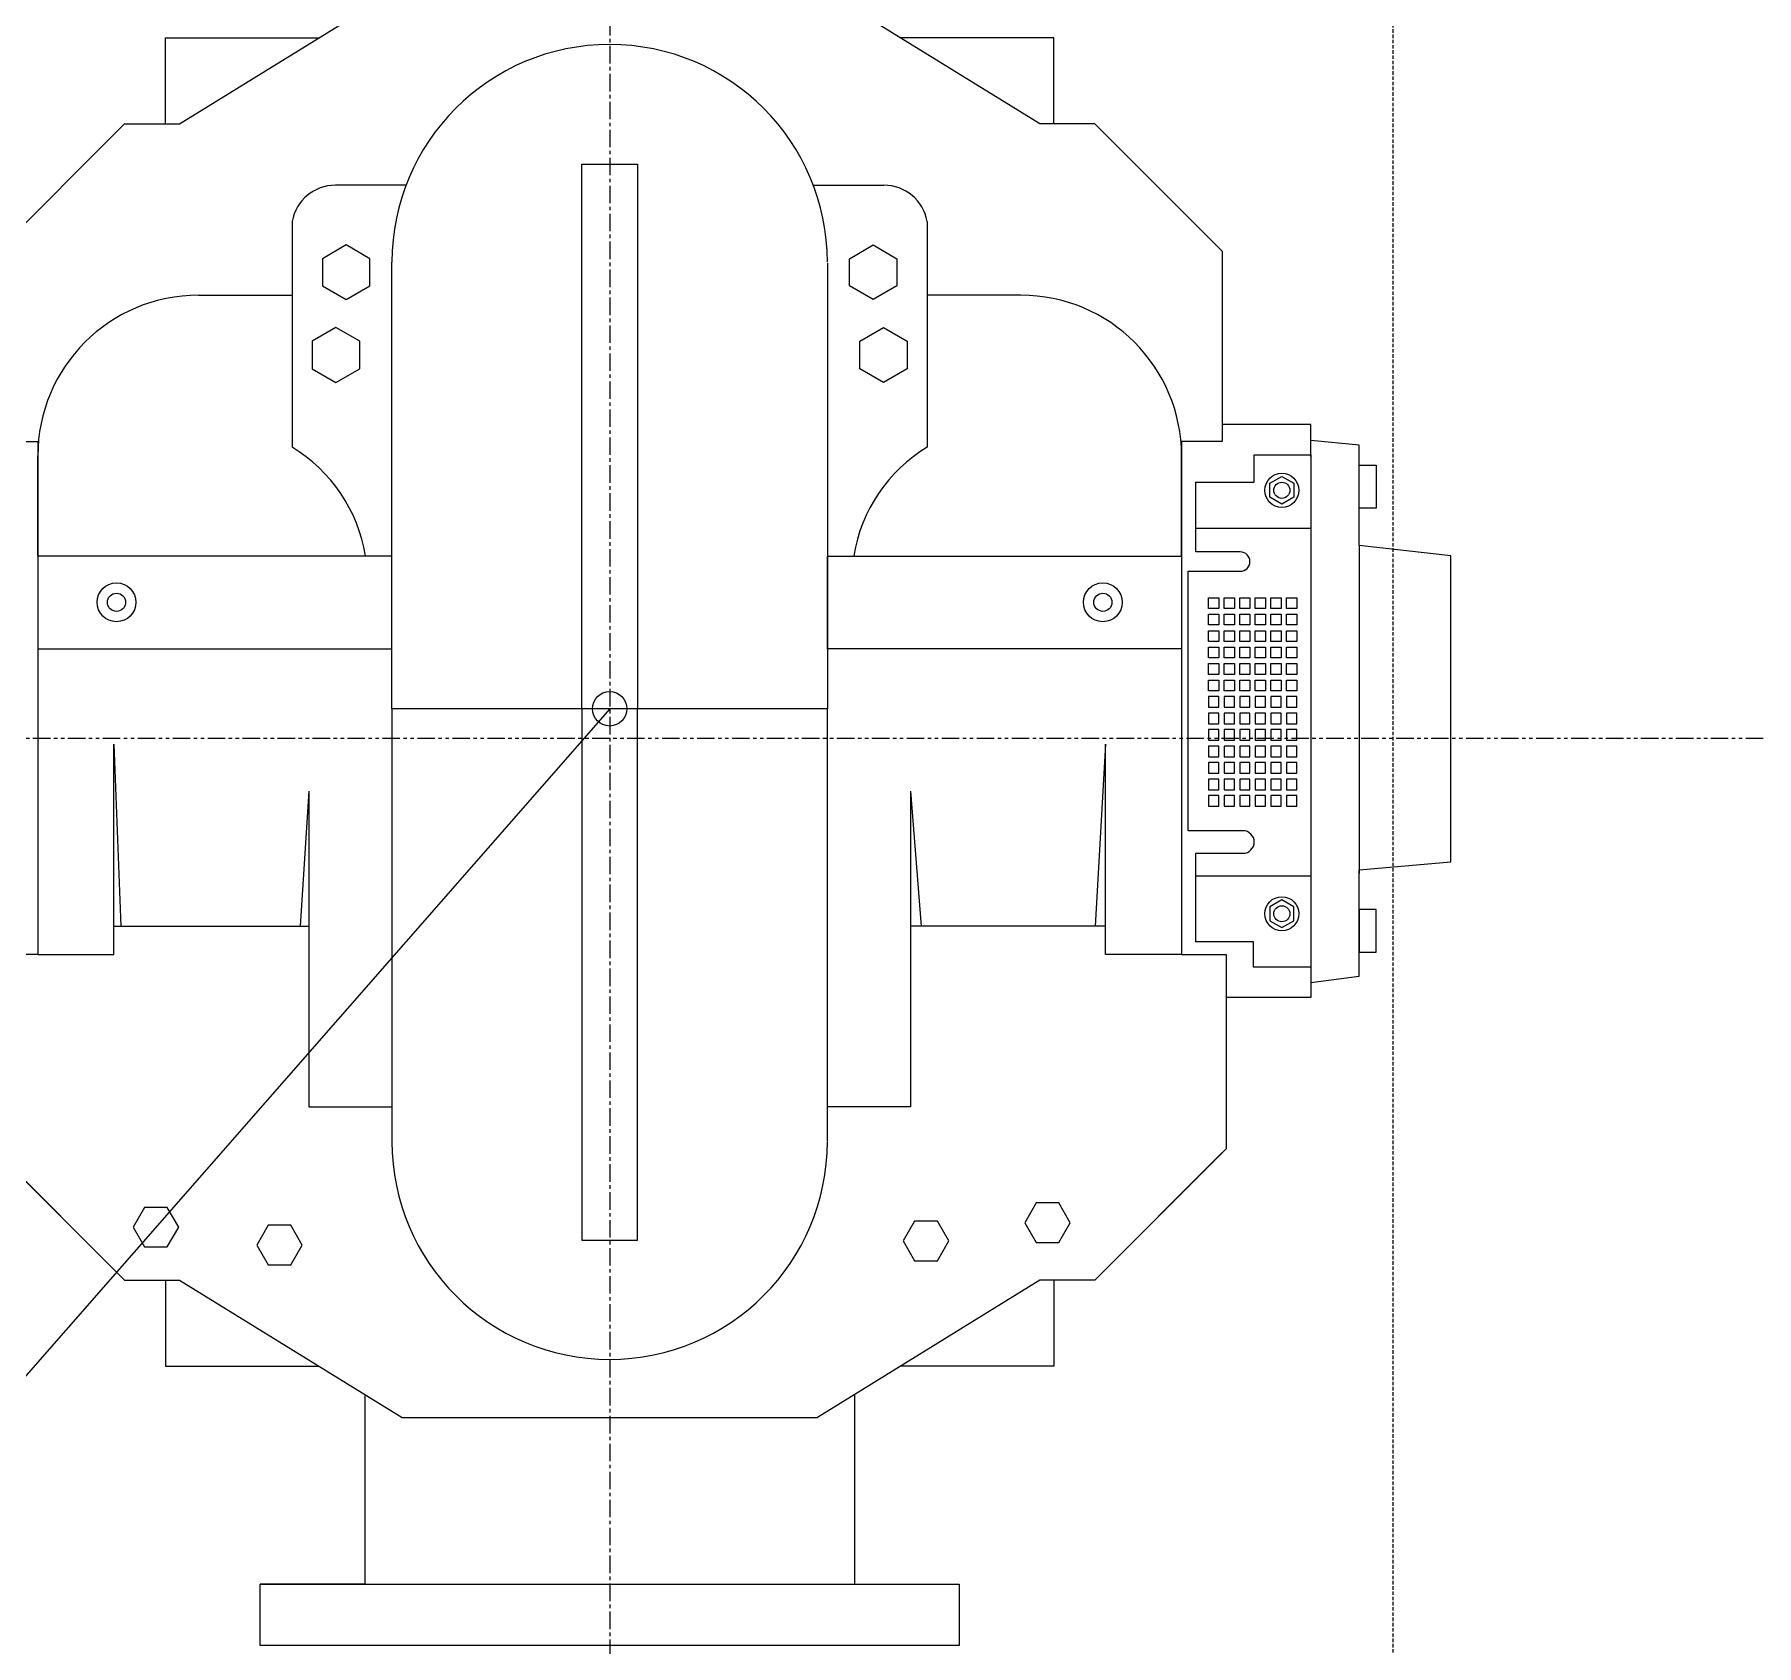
# Model space of a CAD drawing. Header units: inches. Extents: x 0 to 235202, y 0 to 361577.
# Drawn here: x 170330 to 171561, y 130742 to 131894 of the extents above; entities that cross this region are included whole.
import ezdxf
from ezdxf.enums import TextEntityAlignment as Align

# ---------------------------------------------------------------- set-up
doc = ezdxf.new("R2010")
doc.units = ezdxf.units.IN
doc.header["$MEASUREMENT"] = 0
for name, pattern in [('CENTER', [2, 1.25, -0.25, 0.25, -0.25]), ('HIDDEN', [0.375, 0.25, -0.125]), ('PHANTOM2', [1.25, 0.625, -0.125, 0.125, -0.125, 0.125, -0.125])]:
    doc.linetypes.add(name, pattern=pattern)
doc.layers.add('.5', color=8, linetype='Continuous', lineweight=0)
doc.layers.add('DIM', color=251, linetype='Continuous', lineweight=0)
for name, color, linetype in [('GRID_TXT45', 4, 'Continuous'), ('M-X-BKGD', 8, 'Continuous'), ('WINDOW ELEV', 3, 'Continuous')]:
    doc.layers.add(name, color=color, linetype=linetype)
doc.styles.add('SIMPLEX', font='simplex.shx')

# ---------------------------------------------------------------- blocks, each defined once
blk = doc.blocks.new('FLOOR PLAN REV 2')
at = {"layer": '.5', "color": 8, "linetype": 'CENTER', "ltscale": 10}
blk.add_line((96266.6, 246052.8), (96266.6, 222708.1), dxfattribs=at)
at = {"color": 8, "linetype": 'PHANTOM2', "ltscale": 20}
blk.add_line((100766.6, 231217.3), (74313.2, 231217.3), dxfattribs=at)
at = {"layer": 'DIM', "color": 8, "linetype": 'HIDDEN', "lineweight": 25, "ltscale": 10}
blk.add_line((96826.8, 230544.7), (96826.8, 231892.2), dxfattribs=at)
at = {"layer": 'DIM', "color": 8, "linetype": 'Continuous'}
for p, q in [((95958.9, 231657.1), (96118.1, 231755.3)), ((96574.2, 231657.1), (96415.1, 231755.3)), ((95948.9, 231657.1), (95948.9, 231718.5)), ((95948.9, 231718.5), (96058.6, 231718.5)), ((96584.3, 231718.5), (96474.6, 231718.5)), ((96584.3, 231657.1), (96584.3, 231718.5)), ((95828.5, 231565.9), (95919.6, 231657.1)), ((95919.6, 231657.1), (95958.9, 231657.1)), ((95919.6, 231657.1), (95948.9, 231657.1)), ((96613.5, 231657.1), (96574.2, 231657.1)), ((96613.5, 231657.1), (96584.3, 231657.1)), ((96704.6, 231565.9), (96613.5, 231657.1)), ((96246.7, 231628.3), (96286.5, 231628.3)), ((96246.7, 231238.6), (96246.7, 231628.3)), ((96286.5, 231628.3), (96286.5, 231238.6)), ((96120.9, 231613.2), (96070.5, 231613.2)), ((96412.2, 231613.2), (96462.7, 231613.2)), ((96039.6, 231587.2), (96039.6, 231425.8)), ((96493.6, 231587.2), (96493.6, 231425.8)), ((96078.2, 231570.4), (96061.2, 231560.6)), ((96095.1, 231560.6), (96078.2, 231570.4)), ((96438, 231560.6), (96455, 231570.4)), ((96455, 231570.4), (96472, 231560.6)), ((96704.6, 231565.9), (96704.6, 231429.8)), ((96061.2, 231560.6), (96061.2, 231541.1)), ((96095.1, 231541.1), (96095.1, 231560.6)), ((96110.9, 231238.6), (96110.9, 231558.1)), ((96422.3, 231557.5), (96422.3, 231238.6)), ((96438, 231541.1), (96438, 231560.6)), ((96472, 231560.6), (96472, 231541.1)), ((96061.2, 231541.1), (96078.2, 231531.3)), ((96078.2, 231531.3), (96095.1, 231541.1)), ((96455, 231531.3), (96438, 231541.1)), ((96472, 231541.1), (96455, 231531.3)), ((95972.6, 231534.5), (96039.6, 231534.5)), ((96560.6, 231534.5), (96493.6, 231534.5)), ((96070.8, 231511.3), (96053.8, 231501.5)), ((96087.8, 231501.5), (96070.8, 231511.3)), ((96445.4, 231501.5), (96462.4, 231511.3)), ((96462.4, 231511.3), (96479.3, 231501.5)), ((96053.8, 231501.5), (96053.8, 231481.9)), ((96087.8, 231481.9), (96087.8, 231501.5)), ((96445.4, 231481.9), (96445.4, 231501.5)), ((96479.3, 231501.5), (96479.3, 231481.9)), ((96053.8, 231481.9), (96070.8, 231472.1)), ((96070.8, 231472.1), (96087.8, 231481.9)), ((96462.4, 231472.1), (96445.4, 231481.9)), ((96479.3, 231481.9), (96462.4, 231472.1)), ((96768.1, 231442.1), (96704.6, 231442.1)), ((96768.1, 231419), (96768.1, 231442.1)), ((95828.5, 231429.8), (95857.6, 231429.8)), ((95857.6, 231429.8), (95857.6, 231062.9)), ((96704.6, 231429.8), (96675.6, 231429.8)), ((96675.6, 231429.8), (96675.6, 231062.9)), ((96802.6, 231427.1), (96768.1, 231430.5)), ((95857.6, 231347.7), (95857.6, 231419.5)), ((96675.6, 231347.7), (96675.6, 231419.5)), ((96727.4, 231400.8), (96727.4, 231420.4)), ((96727.4, 231420.4), (96768.1, 231420.4)), ((96768.1, 231420.4), (96768.1, 231419)), ((96768.1, 231419), (96768.1, 231053.7)), ((96802.6, 231355.5), (96802.6, 231427.1)), ((96738.7, 231399.9), (96747.3, 231404.9)), ((96747.3, 231404.9), (96755.9, 231399.9)), ((96802.6, 231412.9), (96814.8, 231412.9)), ((96802.6, 231382.1), (96802.6, 231412.9)), ((96814.8, 231412.9), (96814.8, 231382.1)), ((96685.9, 231350.8), (96685.9, 231400.8)), ((96685.9, 231400.8), (96727.4, 231400.8)), ((96738.7, 231390), (96738.7, 231399.9)), ((96755.9, 231399.9), (96755.9, 231390)), ((96747.3, 231385), (96738.7, 231390)), ((96755.9, 231390), (96747.3, 231385)), ((96814.8, 231382.1), (96802.6, 231382.1)), ((96685.9, 231367.9), (96768.1, 231367.9)), ((96802.6, 231355.5), (96802.6, 231120.8)), ((96868.2, 231348), (96802.6, 231355.5)), ((96110.9, 231347.7), (95857.6, 231347.7)), ((95857.6, 231347.7), (95857.6, 231281.6)), ((96110.9, 231281.6), (96110.9, 231347.7)), ((96422.3, 231347.7), (96675.6, 231347.7)), ((96422.3, 231281.6), (96422.3, 231347.7)), ((96675.6, 231347.7), (96675.6, 231281.6)), ((96717.6, 231350.8), (96685.9, 231350.8)), ((96868.2, 231129.2), (96868.2, 231348)), ((96680.4, 231151.4), (96680.4, 231337)), ((96680.4, 231337), (96717.6, 231337)), ((96694.9, 231310.4), (96694.9, 231318)), ((96694.9, 231318), (96702.2, 231318)), ((96702.2, 231318), (96702.2, 231310.4)), ((96706, 231310.4), (96706, 231318)), ((96706, 231318), (96713.4, 231318)), ((96713.4, 231318), (96713.4, 231310.4)), ((96717.2, 231310.4), (96717.2, 231318)), ((96717.2, 231318), (96724.5, 231318)), ((96724.5, 231318), (96724.5, 231310.4)), ((96728.3, 231310.4), (96728.3, 231318)), ((96728.3, 231318), (96735.7, 231318)), ((96735.7, 231318), (96735.7, 231310.4)), ((96739.5, 231310.4), (96739.5, 231318)), ((96739.5, 231318), (96746.8, 231318)), ((96746.8, 231318), (96746.8, 231310.4)), ((96750.6, 231310.4), (96750.6, 231318)), ((96750.6, 231318), (96758, 231318)), ((96758, 231318), (96758, 231310.4)), ((96702.2, 231310.4), (96694.9, 231310.4)), ((96694.9, 231298.6), (96694.9, 231306.2)), ((96694.9, 231306.2), (96702.2, 231306.2)), ((96702.2, 231306.2), (96702.2, 231298.6)), ((96713.4, 231310.4), (96706, 231310.4)), ((96706, 231298.6), (96706, 231306.2)), ((96706, 231306.2), (96713.4, 231306.2)), ((96713.4, 231306.2), (96713.4, 231298.6)), ((96724.5, 231310.4), (96717.2, 231310.4)), ((96717.2, 231298.6), (96717.2, 231306.2)), ((96717.2, 231306.2), (96724.5, 231306.2)), ((96724.5, 231306.2), (96724.5, 231298.6)), ((96735.7, 231310.4), (96728.3, 231310.4)), ((96728.3, 231298.6), (96728.3, 231306.2)), ((96728.3, 231306.2), (96735.7, 231306.2)), ((96735.7, 231306.2), (96735.7, 231298.6)), ((96746.8, 231310.4), (96739.5, 231310.4)), ((96739.5, 231298.6), (96739.5, 231306.2)), ((96739.5, 231306.2), (96746.8, 231306.2)), ((96746.8, 231306.2), (96746.8, 231298.6)), ((96758, 231310.4), (96750.6, 231310.4)), ((96750.6, 231298.6), (96750.6, 231306.2)), ((96750.6, 231306.2), (96758, 231306.2)), ((96758, 231306.2), (96758, 231298.6)), ((96702.2, 231298.6), (96694.9, 231298.6)), ((96694.9, 231286.8), (96694.9, 231294.4)), ((96694.9, 231294.4), (96702.2, 231294.4)), ((96702.2, 231294.4), (96702.2, 231286.8)), ((96713.4, 231298.6), (96706, 231298.6)), ((96706, 231286.8), (96706, 231294.4)), ((96706, 231294.4), (96713.4, 231294.4)), ((96713.4, 231294.4), (96713.4, 231286.8)), ((96724.5, 231298.6), (96717.2, 231298.6)), ((96717.2, 231286.8), (96717.2, 231294.4)), ((96717.2, 231294.4), (96724.5, 231294.4)), ((96724.5, 231294.4), (96724.5, 231286.8)), ((96735.7, 231298.6), (96728.3, 231298.6)), ((96728.3, 231286.8), (96728.3, 231294.4)), ((96728.3, 231294.4), (96735.7, 231294.4)), ((96735.7, 231294.4), (96735.7, 231286.8)), ((96746.8, 231298.6), (96739.5, 231298.6)), ((96739.5, 231286.8), (96739.5, 231294.4)), ((96739.5, 231294.4), (96746.8, 231294.4)), ((96746.8, 231294.4), (96746.8, 231286.8)), ((96758, 231298.6), (96750.6, 231298.6)), ((96750.6, 231286.8), (96750.6, 231294.4)), ((96750.6, 231294.4), (96758, 231294.4)), ((96758, 231294.4), (96758, 231286.8)), ((95857.6, 231281.6), (96110.9, 231281.6)), ((96675.6, 231281.6), (96422.3, 231281.6)), ((96702.2, 231286.8), (96694.9, 231286.8)), ((96694.9, 231275), (96694.9, 231282.6)), ((96694.9, 231282.6), (96702.2, 231282.6)), ((96702.2, 231282.6), (96702.2, 231275)), ((96713.4, 231286.8), (96706, 231286.8)), ((96706, 231275), (96706, 231282.6)), ((96706, 231282.6), (96713.4, 231282.6)), ((96713.4, 231282.6), (96713.4, 231275)), ((96724.5, 231286.8), (96717.2, 231286.8)), ((96717.2, 231275), (96717.2, 231282.6)), ((96717.2, 231282.6), (96724.5, 231282.6)), ((96724.5, 231282.6), (96724.5, 231275)), ((96735.7, 231286.8), (96728.3, 231286.8)), ((96728.3, 231275), (96728.3, 231282.6)), ((96728.3, 231282.6), (96735.7, 231282.6)), ((96735.7, 231282.6), (96735.7, 231275)), ((96746.8, 231286.8), (96739.5, 231286.8)), ((96739.5, 231275), (96739.5, 231282.6)), ((96739.5, 231282.6), (96746.8, 231282.6)), ((96746.8, 231282.6), (96746.8, 231275)), ((96758, 231286.8), (96750.6, 231286.8)), ((96750.6, 231275), (96750.6, 231282.6)), ((96750.6, 231282.6), (96758, 231282.6)), ((96758, 231282.6), (96758, 231275)), ((96702.2, 231275), (96694.9, 231275)), ((96694.9, 231263.2), (96694.9, 231270.9)), ((96694.9, 231270.9), (96702.2, 231270.9)), ((96702.2, 231270.9), (96702.2, 231263.2)), ((96713.4, 231275), (96706, 231275)), ((96706, 231263.2), (96706, 231270.9)), ((96706, 231270.9), (96713.4, 231270.9)), ((96713.4, 231270.9), (96713.4, 231263.2)), ((96724.5, 231275), (96717.2, 231275)), ((96717.2, 231263.2), (96717.2, 231270.9)), ((96717.2, 231270.9), (96724.5, 231270.9)), ((96724.5, 231270.9), (96724.5, 231263.2)), ((96735.7, 231275), (96728.3, 231275)), ((96728.3, 231263.2), (96728.3, 231270.9)), ((96728.3, 231270.9), (96735.7, 231270.9)), ((96735.7, 231270.9), (96735.7, 231263.2)), ((96746.8, 231275), (96739.5, 231275)), ((96739.5, 231263.2), (96739.5, 231270.9)), ((96739.5, 231270.9), (96746.8, 231270.9)), ((96746.8, 231270.9), (96746.8, 231263.2)), ((96758, 231275), (96750.6, 231275)), ((96750.6, 231263.2), (96750.6, 231270.9)), ((96750.6, 231270.9), (96758, 231270.9)), ((96758, 231270.9), (96758, 231263.2)), ((96702.2, 231263.2), (96694.9, 231263.2)), ((96694.9, 231251.5), (96694.9, 231259.1)), ((96694.9, 231259.1), (96702.2, 231259.1)), ((96702.2, 231259.1), (96702.2, 231251.5)), ((96713.4, 231263.2), (96706, 231263.2)), ((96706, 231251.5), (96706, 231259.1)), ((96706, 231259.1), (96713.4, 231259.1)), ((96713.4, 231259.1), (96713.4, 231251.5)), ((96724.5, 231263.2), (96717.2, 231263.2)), ((96717.2, 231251.5), (96717.2, 231259.1)), ((96717.2, 231259.1), (96724.5, 231259.1)), ((96724.5, 231259.1), (96724.5, 231251.5)), ((96735.7, 231263.2), (96728.3, 231263.2)), ((96728.3, 231251.5), (96728.3, 231259.1)), ((96728.3, 231259.1), (96735.7, 231259.1)), ((96735.7, 231259.1), (96735.7, 231251.5)), ((96746.8, 231263.2), (96739.5, 231263.2)), ((96739.5, 231251.5), (96739.5, 231259.1)), ((96739.5, 231259.1), (96746.8, 231259.1)), ((96746.8, 231259.1), (96746.8, 231251.5)), ((96758, 231263.2), (96750.6, 231263.2)), ((96750.6, 231251.5), (96750.6, 231259.1)), ((96750.6, 231259.1), (96758, 231259.1)), ((96758, 231259.1), (96758, 231251.5)), ((96702.2, 231251.5), (96694.9, 231251.5)), ((96702.2, 231247.3), (96694.9, 231247.3)), ((96694.9, 231247.3), (96694.9, 231239.7)), ((96702.2, 231239.7), (96702.2, 231247.3)), ((96713.4, 231251.5), (96706, 231251.5)), ((96713.4, 231247.3), (96706, 231247.3)), ((96706, 231247.3), (96706, 231239.7)), ((96713.4, 231239.7), (96713.4, 231247.3)), ((96724.5, 231251.5), (96717.2, 231251.5)), ((96724.5, 231247.3), (96717.2, 231247.3)), ((96717.2, 231247.3), (96717.2, 231239.7)), ((96724.5, 231239.7), (96724.5, 231247.3)), ((96735.7, 231251.5), (96728.3, 231251.5)), ((96735.7, 231247.3), (96728.3, 231247.3)), ((96728.3, 231247.3), (96728.3, 231239.7)), ((96735.7, 231239.7), (96735.7, 231247.3)), ((96746.8, 231251.5), (96739.5, 231251.5)), ((96746.8, 231247.3), (96739.5, 231247.3)), ((96739.5, 231247.3), (96739.5, 231239.7)), ((96746.8, 231239.7), (96746.8, 231247.3)), ((96758, 231251.5), (96750.6, 231251.5)), ((96758, 231247.3), (96750.6, 231247.3)), ((96750.6, 231247.3), (96750.6, 231239.7)), ((96758, 231239.7), (96758, 231247.3)), ((96266.6, 231238.6), (95536.1, 230404.6)), ((96422.3, 231238.6), (96110.9, 231238.6)), ((96110.9, 231238.6), (96110.9, 230928.9)), ((96422.3, 231238.6), (96110.9, 231238.6)), ((96286.5, 231238.6), (96246.7, 231238.6)), ((96246.7, 231238.6), (96246.7, 230858.6)), ((96286.5, 231238.6), (96246.7, 231238.6)), ((96286.5, 230858.6), (96286.5, 231238.6)), ((96422.3, 230929.4), (96422.3, 231238.6)), ((96694.9, 231239.7), (96702.2, 231239.7)), ((96702.2, 231235.5), (96694.9, 231235.5)), ((96694.9, 231235.5), (96694.9, 231227.9)), ((96702.2, 231227.9), (96702.2, 231235.5)), ((96706, 231239.7), (96713.4, 231239.7)), ((96713.4, 231235.5), (96706, 231235.5)), ((96706, 231235.5), (96706, 231227.9)), ((96713.4, 231227.9), (96713.4, 231235.5)), ((96717.2, 231239.7), (96724.5, 231239.7)), ((96724.5, 231235.5), (96717.2, 231235.5)), ((96717.2, 231235.5), (96717.2, 231227.9)), ((96724.5, 231227.9), (96724.5, 231235.5)), ((96728.3, 231239.7), (96735.7, 231239.7)), ((96735.7, 231235.5), (96728.3, 231235.5)), ((96728.3, 231235.5), (96728.3, 231227.9)), ((96735.7, 231227.9), (96735.7, 231235.5)), ((96739.5, 231239.7), (96746.8, 231239.7)), ((96746.8, 231235.5), (96739.5, 231235.5)), ((96739.5, 231235.5), (96739.5, 231227.9)), ((96746.8, 231227.9), (96746.8, 231235.5)), ((96750.6, 231239.7), (96758, 231239.7)), ((96758, 231235.5), (96750.6, 231235.5)), ((96750.6, 231235.5), (96750.6, 231227.9)), ((96758, 231227.9), (96758, 231235.5)), ((96694.9, 231227.9), (96702.2, 231227.9)), ((96702.2, 231223.7), (96694.9, 231223.7)), ((96694.9, 231223.7), (96694.9, 231216.1)), ((96702.2, 231216.1), (96702.2, 231223.7)), ((96706, 231227.9), (96713.4, 231227.9)), ((96713.4, 231223.7), (96706, 231223.7)), ((96706, 231223.7), (96706, 231216.1)), ((96713.4, 231216.1), (96713.4, 231223.7)), ((96717.2, 231227.9), (96724.5, 231227.9)), ((96724.5, 231223.7), (96717.2, 231223.7)), ((96717.2, 231223.7), (96717.2, 231216.1)), ((96724.5, 231216.1), (96724.5, 231223.7)), ((96728.3, 231227.9), (96735.7, 231227.9)), ((96735.7, 231223.7), (96728.3, 231223.7)), ((96728.3, 231223.7), (96728.3, 231216.1)), ((96735.7, 231216.1), (96735.7, 231223.7)), ((96739.5, 231227.9), (96746.8, 231227.9)), ((96746.8, 231223.7), (96739.5, 231223.7)), ((96739.5, 231223.7), (96739.5, 231216.1)), ((96746.8, 231216.1), (96746.8, 231223.7)), ((96750.6, 231227.9), (96758, 231227.9)), ((96758, 231223.7), (96750.6, 231223.7)), ((96750.6, 231223.7), (96750.6, 231216.1)), ((96758, 231216.1), (96758, 231223.7)), ((95912, 231062.9), (95912, 231213.2)), ((95912, 231213.2), (95917.1, 231083)), ((96621.1, 231213.2), (96613.8, 231083)), ((96621.1, 231062.9), (96621.1, 231213.2)), ((96694.9, 231216.1), (96702.2, 231216.1)), ((96702.2, 231211.9), (96694.9, 231211.9)), ((96694.9, 231211.9), (96694.9, 231204.3)), ((96702.2, 231204.3), (96702.2, 231211.9)), ((96706, 231216.1), (96713.4, 231216.1)), ((96713.4, 231211.9), (96706, 231211.9)), ((96706, 231211.9), (96706, 231204.3)), ((96713.4, 231204.3), (96713.4, 231211.9)), ((96717.2, 231216.1), (96724.5, 231216.1)), ((96724.5, 231211.9), (96717.2, 231211.9)), ((96717.2, 231211.9), (96717.2, 231204.3)), ((96724.5, 231204.3), (96724.5, 231211.9)), ((96728.3, 231216.1), (96735.7, 231216.1)), ((96735.7, 231211.9), (96728.3, 231211.9)), ((96728.3, 231211.9), (96728.3, 231204.3)), ((96735.7, 231204.3), (96735.7, 231211.9)), ((96739.5, 231216.1), (96746.8, 231216.1)), ((96746.8, 231211.9), (96739.5, 231211.9)), ((96739.5, 231211.9), (96739.5, 231204.3)), ((96746.8, 231204.3), (96746.8, 231211.9)), ((96750.6, 231216.1), (96758, 231216.1)), ((96758, 231211.9), (96750.6, 231211.9)), ((96750.6, 231211.9), (96750.6, 231204.3)), ((96758, 231204.3), (96758, 231211.9)), ((96694.9, 231204.3), (96702.2, 231204.3)), ((96702.2, 231200.1), (96694.9, 231200.1)), ((96694.9, 231200.1), (96694.9, 231192.5)), ((96702.2, 231192.5), (96702.2, 231200.1)), ((96706, 231204.3), (96713.4, 231204.3)), ((96713.4, 231200.1), (96706, 231200.1)), ((96706, 231200.1), (96706, 231192.5)), ((96713.4, 231192.5), (96713.4, 231200.1)), ((96717.2, 231204.3), (96724.5, 231204.3)), ((96724.5, 231200.1), (96717.2, 231200.1)), ((96717.2, 231200.1), (96717.2, 231192.5)), ((96724.5, 231192.5), (96724.5, 231200.1)), ((96728.3, 231204.3), (96735.7, 231204.3)), ((96735.7, 231200.1), (96728.3, 231200.1)), ((96728.3, 231200.1), (96728.3, 231192.5)), ((96735.7, 231192.5), (96735.7, 231200.1)), ((96739.5, 231204.3), (96746.8, 231204.3)), ((96746.8, 231200.1), (96739.5, 231200.1)), ((96739.5, 231200.1), (96739.5, 231192.5)), ((96746.8, 231192.5), (96746.8, 231200.1)), ((96750.6, 231204.3), (96758, 231204.3)), ((96758, 231200.1), (96750.6, 231200.1)), ((96750.6, 231200.1), (96750.6, 231192.5)), ((96758, 231192.5), (96758, 231200.1)), ((96694.9, 231192.5), (96702.2, 231192.5)), ((96702.2, 231188.3), (96694.9, 231188.3)), ((96694.9, 231188.3), (96694.9, 231180.7)), ((96702.2, 231180.7), (96702.2, 231188.3)), ((96706, 231192.5), (96713.4, 231192.5)), ((96713.4, 231188.3), (96706, 231188.3)), ((96706, 231188.3), (96706, 231180.7)), ((96713.4, 231180.7), (96713.4, 231188.3)), ((96717.2, 231192.5), (96724.5, 231192.5)), ((96724.5, 231188.3), (96717.2, 231188.3)), ((96717.2, 231188.3), (96717.2, 231180.7)), ((96724.5, 231180.7), (96724.5, 231188.3)), ((96728.3, 231192.5), (96735.7, 231192.5)), ((96735.7, 231188.3), (96728.3, 231188.3)), ((96728.3, 231188.3), (96728.3, 231180.7)), ((96735.7, 231180.7), (96735.7, 231188.3)), ((96739.5, 231192.5), (96746.8, 231192.5)), ((96746.8, 231188.3), (96739.5, 231188.3)), ((96739.5, 231188.3), (96739.5, 231180.7)), ((96746.8, 231180.7), (96746.8, 231188.3)), ((96750.6, 231192.5), (96758, 231192.5)), ((96758, 231188.3), (96750.6, 231188.3)), ((96750.6, 231188.3), (96750.6, 231180.7)), ((96758, 231180.7), (96758, 231188.3)), ((96051.4, 231179.7), (96045.2, 231083)), ((96051.4, 231179.7), (96051.4, 230953.8)), ((96481.8, 231179.7), (96481.8, 230953.8)), ((96481.8, 231179.7), (96489.3, 231083)), ((96694.9, 231180.7), (96702.2, 231180.7)), ((96702.2, 231176.5), (96694.9, 231176.5)), ((96694.9, 231176.5), (96694.9, 231168.9)), ((96702.2, 231168.9), (96702.2, 231176.5)), ((96706, 231180.7), (96713.4, 231180.7)), ((96713.4, 231176.5), (96706, 231176.5)), ((96706, 231176.5), (96706, 231168.9)), ((96713.4, 231168.9), (96713.4, 231176.5)), ((96717.2, 231180.7), (96724.5, 231180.7)), ((96724.5, 231176.5), (96717.2, 231176.5)), ((96717.2, 231176.5), (96717.2, 231168.9)), ((96724.5, 231168.9), (96724.5, 231176.5)), ((96728.3, 231180.7), (96735.7, 231180.7)), ((96735.7, 231176.5), (96728.3, 231176.5)), ((96728.3, 231176.5), (96728.3, 231168.9)), ((96735.7, 231168.9), (96735.7, 231176.5)), ((96739.5, 231180.7), (96746.8, 231180.7)), ((96746.8, 231176.5), (96739.5, 231176.5)), ((96739.5, 231176.5), (96739.5, 231168.9)), ((96746.8, 231168.9), (96746.8, 231176.5)), ((96750.6, 231180.7), (96758, 231180.7)), ((96758, 231176.5), (96750.6, 231176.5)), ((96750.6, 231176.5), (96750.6, 231168.9)), ((96758, 231168.9), (96758, 231176.5)), ((96694.9, 231168.9), (96702.2, 231168.9)), ((96706, 231168.9), (96713.4, 231168.9)), ((96717.2, 231168.9), (96724.5, 231168.9)), ((96728.3, 231168.9), (96735.7, 231168.9)), ((96739.5, 231168.9), (96746.8, 231168.9)), ((96750.6, 231168.9), (96758, 231168.9)), ((96719.5, 231151.4), (96680.4, 231151.4)), ((96685.9, 231072), (96685.9, 231135.3)), ((96685.9, 231135.3), (96719.5, 231135.3)), ((96802.6, 231123.3), (96868.2, 231129.2)), ((96802.6, 231047.3), (96802.6, 231123.3)), ((96685.9, 231119.1), (96768.1, 231119.1)), ((96747.3, 231101.9), (96738.7, 231097)), ((96738.7, 231097), (96738.7, 231087)), ((96755.9, 231097), (96747.3, 231101.9)), ((96755.9, 231087), (96755.9, 231097)), ((96738.7, 231087), (96747.3, 231082.1)), ((96747.3, 231082.1), (96755.9, 231087)), ((96814.8, 231095.1), (96802.6, 231095.1)), ((96802.6, 231095.1), (96802.6, 231064.4)), ((96814.8, 231064.4), (96814.8, 231095.1)), ((95912, 231083), (96051.4, 231083)), ((96621.1, 231083), (96481.8, 231083)), ((96727, 231072), (96685.9, 231072)), ((96727, 231053.7), (96727, 231072)), ((95857.6, 231062.9), (95825.6, 231062.9)), ((95857.6, 231062.9), (95912, 231062.9)), ((96675.6, 231062.9), (96621.1, 231062.9)), ((96675.6, 231062.9), (96707.5, 231062.9)), ((96707.5, 231062.9), (96707.5, 230923.9)), ((96802.6, 231064.4), (96814.8, 231064.4)), ((96768.1, 231053.7), (96727, 231053.7)), ((96768.1, 231053.7), (96768.1, 231032.1)), ((96768.1, 231042.9), (96802.6, 231047.3)), ((96768.1, 231032.1), (96707.5, 231032.1)), ((96051.4, 230953.8), (96110.9, 230953.8)), ((96481.8, 230953.8), (96422.3, 230953.8)), ((95825.6, 230923.9), (95919.6, 230829.8)), ((96707.5, 230923.9), (96613.5, 230829.8)), ((95828.5, 230921.1), (95919.6, 230829.8)), ((96704.6, 230921.1), (96613.5, 230829.8)), ((95933.9, 230881.9), (95925.8, 230867.8)), ((95950.2, 230881.9), (95933.9, 230881.9)), ((95958.4, 230867.8), (95950.2, 230881.9)), ((96571.5, 230885.1), (96563.4, 230870.9)), ((96587.8, 230885.1), (96571.5, 230885.1)), ((96596, 230870.9), (96587.8, 230885.1)), ((95925.8, 230867.8), (95933.9, 230853.7)), ((95950.2, 230853.7), (95958.4, 230867.8)), ((96022.3, 230869.1), (96014.2, 230855)), ((96038.6, 230869.1), (96022.3, 230869.1)), ((96046.7, 230855), (96038.6, 230869.1)), ((96484.7, 230872), (96476.6, 230857.9)), ((96501, 230872), (96484.7, 230872)), ((96509.2, 230857.9), (96501, 230872)), ((96563.4, 230870.9), (96571.5, 230856.8)), ((96587.8, 230856.8), (96596, 230870.9)), ((95933.9, 230853.7), (95950.2, 230853.7)), ((96014.2, 230855), (96022.3, 230840.9)), ((96038.6, 230840.9), (96046.7, 230855)), ((96246.7, 230858.6), (96286.5, 230858.6)), ((96476.6, 230857.9), (96484.7, 230843.8)), ((96501, 230843.8), (96509.2, 230857.9)), ((96571.5, 230856.8), (96587.8, 230856.8)), ((96022.3, 230840.9), (96038.6, 230840.9)), ((96484.7, 230843.8), (96501, 230843.8)), ((95919.6, 230829.8), (95958.9, 230829.8)), ((95919.6, 230829.8), (95948.9, 230829.8)), ((95919.6, 230829.8), (95948.9, 230829.8)), ((95948.9, 230829.8), (95948.9, 230768.4)), ((95948.9, 230829.8), (95948.9, 230768.4)), ((95958.9, 230829.8), (96118.1, 230731.7)), ((96574.2, 230829.8), (96415.1, 230731.7)), ((96613.5, 230829.8), (96574.2, 230829.8)), ((96613.5, 230829.8), (96584.3, 230829.8)), ((96584.3, 230829.8), (96584.3, 230768.4)), ((96613.5, 230829.8), (96584.3, 230829.8)), ((96584.3, 230829.8), (96584.3, 230768.4)), ((95948.9, 230768.4), (96058.6, 230768.4)), ((95948.9, 230768.4), (96058.6, 230768.4)), ((96584.3, 230768.4), (96474.6, 230768.4)), ((96584.3, 230768.4), (96474.6, 230768.4)), ((96091.6, 230748), (96091.6, 230612.4)), ((96441.6, 230748), (96441.6, 230612.4)), ((96118.1, 230731.7), (96415.1, 230731.7)), ((96118.1, 230731.7), (96415.1, 230731.7)), ((96091.6, 230612.4), (96016.6, 230612.4)), ((96016.6, 230612.4), (96516.6, 230612.4)), ((96016.6, 230568.5), (96016.6, 230612.4)), ((96516.6, 230612.4), (96516.6, 230568.5)), ((96516.6, 230568.5), (96016.6, 230568.5))]:
    blk.add_line(p, q, dxfattribs=at)
for centre, radius in [((96747.3, 231394.9), 12.2), ((96747.3, 231394.9), 5.74), ((95913.9, 231314.8), 13.9), ((95913.9, 231314.8), 6.49), ((96619.3, 231314.8), 13.9), ((96619.3, 231314.8), 6.49), ((96266.6, 231238.6), 12.3), ((96266.6, 231238.6), 12.3), ((96747.3, 231092), 12.2), ((96747.3, 231092), 5.74)]:
    blk.add_circle(centre, radius, dxfattribs=at)
for centre, radius, start, end in [((96266.6, 231558.1), 155.7, 0, 180), ((96070.5, 231581.8), 31.4, 90, 170.0569), ((96462.7, 231581.8), 31.4, 9.9431, 90), ((95972.6, 231419.5), 115, 90, 180), ((96560.6, 231419.5), 115, 0, 90), ((95981.3, 231330), 112.1, 9.3158, 58.7267), ((96551.8, 231330), 112.1, 121.2733, 170.6842), ((96717.6, 231343.9), 6.9, 270, 90), ((96719.5, 231143.3), 8.06, 270, 90), ((96266.6, 230928.9), 155.7, 180, 0), ((96266.6, 230928.9), 155.7, 180, 0)]:
    blk.add_arc(centre, radius, start, end, dxfattribs=at)
at = {"layer": 'GRID_TXT45', "color": 8, "style": 'SIMPLEX'}
for p in [(53803.1, 233267.6), (53803.1, 227018.5), (53803.1, 220768)]:
    blk.add_attdef('GRD_TXT', text='', height=450, rotation=180, dxfattribs=at).set_placement(p, align=Align.MIDDLE_CENTER)
blk = doc.blocks.new('PLAN REV 1')
at = {"layer": 'WINDOW ELEV', "color": 1}
blk.add_blockref('FLOOR PLAN REV 2', (115854.5, -22751.9), dxfattribs=at)

msp = doc.modelspace()

# ---------------------------------------------------------------- block references
at = {"layer": 'M-X-BKGD', "color": 8}
msp.add_blockref('PLAN REV 1', (-41380, -77074.9), dxfattribs=at)

doc.saveas('drawing.dxf')
